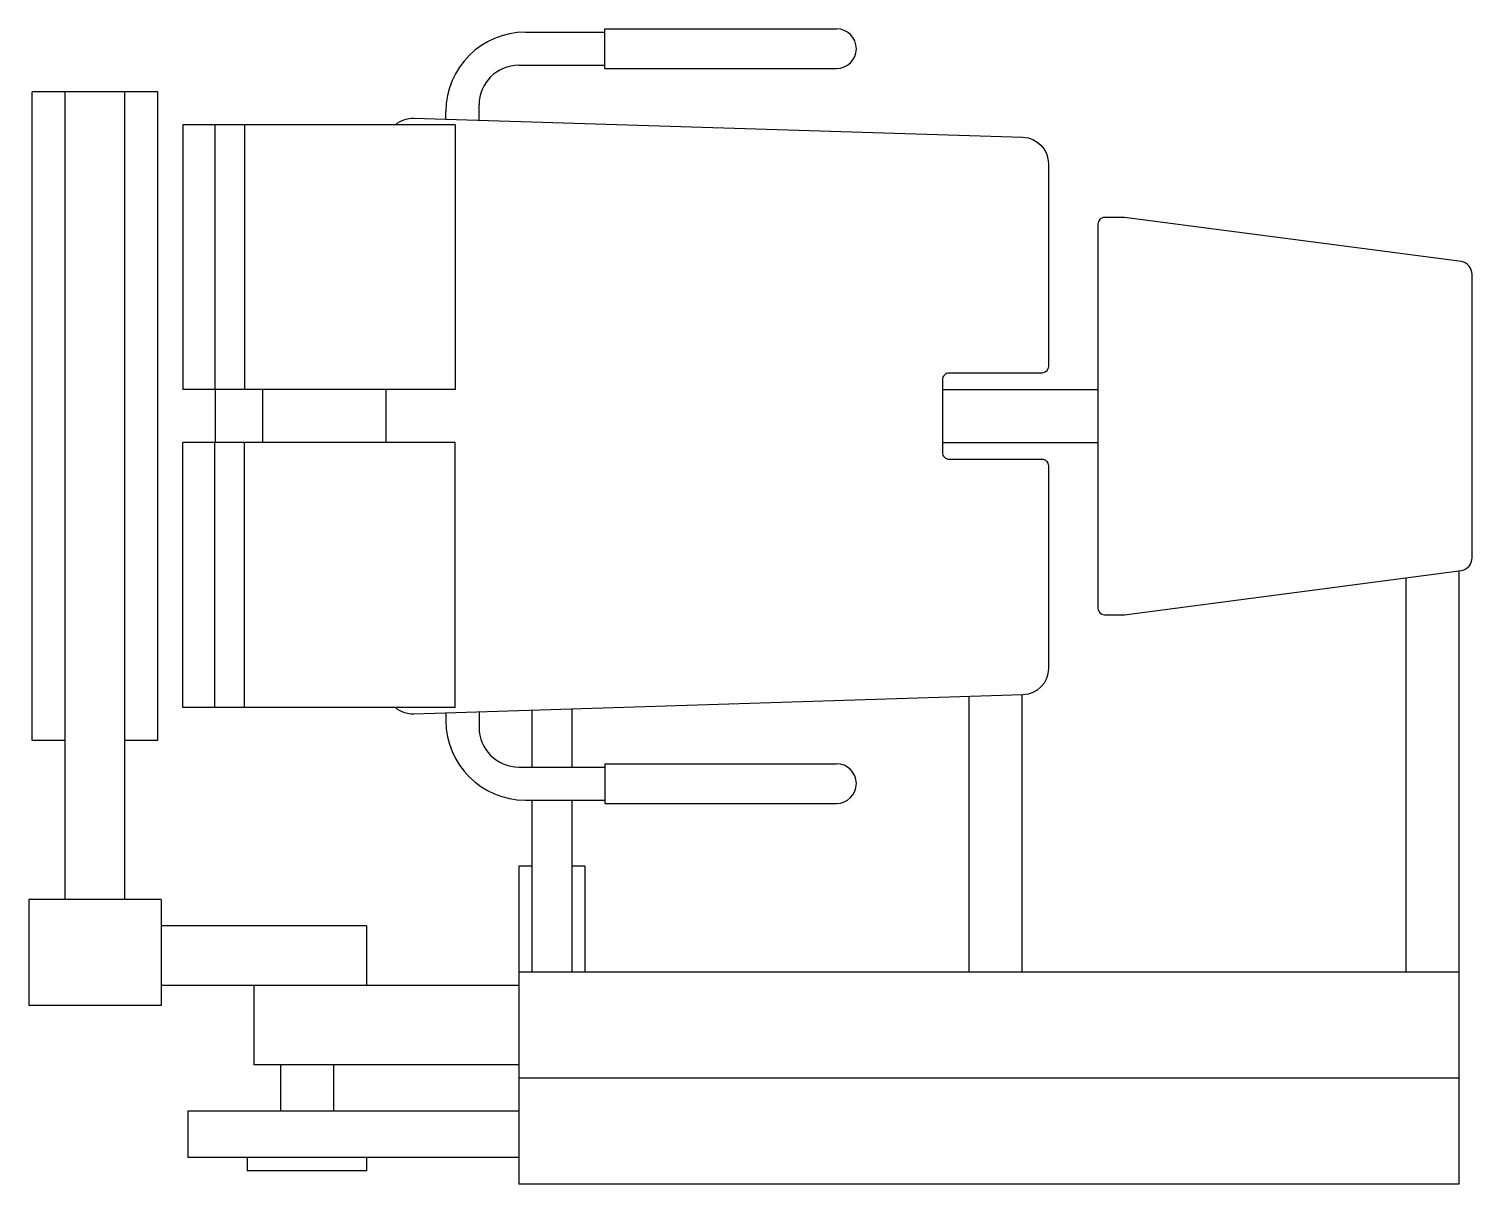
# Model space of a CAD drawing. Header units: millimetres. Extents: x 1389.46 to 1390.55, y 2703.16 to 2704.03.
import ezdxf

# ---------------------------------------------------------------- set-up
doc = ezdxf.new("R2010")
doc.units = ezdxf.units.MM
doc.header["$LTSCALE"] = 10
doc.layers.add('Equipam_fitness', color=1, linetype='Continuous')

msp = doc.modelspace()

# ---------------------------------------------------------------- linework, layer by layer
at = {"layer": 'Equipam_fitness'}
for p, q in [((1389.8996, 2704.0306), (1390.0746, 2704.0306)), ((1389.8996, 2704.0006), (1389.8996, 2704.0306)), ((1389.8396, 2704.0281), (1389.8996, 2704.0281)), ((1389.8346, 2704.0031), (1389.8996, 2704.0031)), ((1389.8996, 2704.0006), (1390.0746, 2704.0006)), ((1389.5621, 2703.9831), (1389.4671, 2703.9831)), ((1389.4671, 2703.4931), (1389.4671, 2703.9831)), ((1389.4921, 2703.3731), (1389.4921, 2703.9831)), ((1389.5371, 2703.3731), (1389.5371, 2703.9831)), ((1389.5621, 2703.4931), (1389.5621, 2703.9831)), ((1389.7796, 2703.9623), (1389.7796, 2703.9681)), ((1389.8046, 2703.9615), (1389.8046, 2703.9731)), ((1389.581, 2703.9581), (1389.581, 2703.7581)), ((1389.6051, 2703.9581), (1389.581, 2703.9581)), ((1389.6051, 2703.9581), (1389.6051, 2703.7581)), ((1389.7867, 2703.9581), (1389.6275, 2703.9581)), ((1389.6275, 2703.9581), (1389.6275, 2703.7581)), ((1389.7867, 2703.9581), (1389.7867, 2703.7581)), ((1389.6051, 2703.7581), (1389.581, 2703.7581)), ((1389.6055, 2703.7181), (1389.6055, 2703.7581)), ((1389.7867, 2703.7581), (1389.6275, 2703.7581)), ((1389.6412, 2703.7581), (1389.6412, 2703.7181)), ((1389.7346, 2703.7181), (1389.7346, 2703.7581)), ((1390.1546, 2703.7581), (1390.272, 2703.7581)), ((1389.581, 2703.5181), (1389.581, 2703.7181)), ((1389.6051, 2703.7181), (1389.581, 2703.7181)), ((1389.6051, 2703.5181), (1389.6051, 2703.7181)), ((1389.7867, 2703.7181), (1389.6275, 2703.7181)), ((1389.6275, 2703.5181), (1389.6275, 2703.7181)), ((1389.7867, 2703.5181), (1389.7867, 2703.7181)), ((1390.1546, 2703.7181), (1390.272, 2703.7181)), ((1390.5046, 2703.6159), (1390.5046, 2703.3181)), ((1390.5446, 2703.6211), (1390.5446, 2703.1581)), ((1390.2146, 2703.5275), (1390.2146, 2703.3181)), ((1389.6051, 2703.5181), (1389.581, 2703.5181)), ((1389.7867, 2703.5181), (1389.6275, 2703.5181)), ((1389.8746, 2703.5168), (1389.8746, 2703.4731)), ((1390.1746, 2703.5262), (1390.1746, 2703.3181)), ((1389.7796, 2703.5139), (1389.7796, 2703.5081)), ((1389.8046, 2703.5146), (1389.8046, 2703.5031)), ((1389.8446, 2703.5159), (1389.8446, 2703.4731)), ((1389.4921, 2703.4931), (1389.4671, 2703.4931)), ((1389.5621, 2703.4931), (1389.5371, 2703.4931)), ((1389.8346, 2703.4731), (1389.8996, 2703.4731)), ((1389.8996, 2703.4756), (1389.8996, 2703.4456)), ((1389.8996, 2703.4756), (1390.0746, 2703.4756)), ((1389.8396, 2703.4481), (1389.8996, 2703.4481)), ((1389.8446, 2703.4481), (1389.8446, 2703.3181)), ((1389.8746, 2703.4481), (1389.8746, 2703.3181)), ((1389.8996, 2703.4456), (1390.0746, 2703.4456)), ((1389.8346, 2703.3981), (1389.8346, 2703.1581)), ((1389.8446, 2703.3981), (1389.8346, 2703.3981)), ((1389.8846, 2703.3981), (1389.8746, 2703.3981)), ((1389.8846, 2703.3981), (1389.8846, 2703.3181)), ((1389.4646, 2703.3731), (1389.4646, 2703.2931)), ((1389.5646, 2703.3731), (1389.4646, 2703.3731)), ((1389.5646, 2703.3731), (1389.5646, 2703.2931)), ((1389.7196, 2703.3531), (1389.5646, 2703.3531)), ((1389.7196, 2703.3531), (1389.7196, 2703.3081)), ((1390.5446, 2703.3181), (1389.8346, 2703.3181)), ((1389.8346, 2703.3081), (1389.5646, 2703.3081)), ((1389.6346, 2703.3081), (1389.6346, 2703.2481)), ((1389.5646, 2703.2931), (1389.4646, 2703.2931)), ((1389.8346, 2703.2481), (1389.6346, 2703.2481)), ((1389.6546, 2703.2481), (1389.6546, 2703.2131)), ((1389.6946, 2703.2481), (1389.6946, 2703.2131)), ((1390.5446, 2703.2381), (1389.8346, 2703.2381)), ((1389.8346, 2703.2131), (1389.5846, 2703.2131)), ((1389.5846, 2703.2131), (1389.5846, 2703.1781)), ((1389.8346, 2703.1781), (1389.5846, 2703.1781)), ((1389.6296, 2703.1781), (1389.6296, 2703.1681)), ((1389.7196, 2703.1681), (1389.6296, 2703.1681)), ((1389.7196, 2703.1781), (1389.7196, 2703.1681)), ((1390.5446, 2703.1581), (1389.8346, 2703.1581))]:
    msp.add_line(p, q, dxfattribs=at)
msp.add_lwpolyline([(1389.7414, 2703.9581, -0.190567), (1389.7553, 2703.9631), (1390.2153, 2703.9487, -0.405093), (1390.2346, 2703.9287), (1390.2346, 2703.7756, -0.414214), (1390.2296, 2703.7706), (1390.1596, 2703.7706, 0.414214), (1390.1546, 2703.7656), (1390.1546, 2703.7106, 0.414214), (1390.1596, 2703.7056), (1390.2296, 2703.7056, -0.414214), (1390.2346, 2703.7006), (1390.2346, 2703.5475, -0.405093), (1390.2153, 2703.5275), (1389.7553, 2703.5131, -0.190567), (1389.7414, 2703.5181)], format="xyb", dxfattribs=at)
for points in [[(1389.6275, 2703.9581), (1389.6254, 2703.9581), (1389.6234, 2703.9581), (1389.6214, 2703.9581), (1389.6194, 2703.9581), (1389.6175, 2703.9581), (1389.6156, 2703.9581), (1389.6139, 2703.9581), (1389.6123, 2703.9581), (1389.6108, 2703.9581), (1389.6094, 2703.9581), (1389.6083, 2703.9581), (1389.6072, 2703.9581), (1389.6064, 2703.9581), (1389.6058, 2703.9581), (1389.6053, 2703.9581), (1389.6051, 2703.9581)], [(1389.6275, 2703.7581), (1389.6254, 2703.7581), (1389.6234, 2703.7581), (1389.6214, 2703.7581), (1389.6194, 2703.7581), (1389.6175, 2703.7581), (1389.6156, 2703.7581), (1389.6139, 2703.7581), (1389.6123, 2703.7581), (1389.6108, 2703.7581), (1389.6094, 2703.7581), (1389.6083, 2703.7581), (1389.6072, 2703.7581), (1389.6064, 2703.7581), (1389.6058, 2703.7581), (1389.6053, 2703.7581), (1389.6051, 2703.7581)], [(1389.6275, 2703.7181), (1389.6254, 2703.7181), (1389.6234, 2703.7181), (1389.6214, 2703.7181), (1389.6194, 2703.7181), (1389.6175, 2703.7181), (1389.6156, 2703.7181), (1389.6139, 2703.7181), (1389.6123, 2703.7181), (1389.6108, 2703.7181), (1389.6094, 2703.7181), (1389.6083, 2703.7181), (1389.6072, 2703.7181), (1389.6064, 2703.7181), (1389.6058, 2703.7181), (1389.6053, 2703.7181), (1389.6051, 2703.7181)], [(1389.6275, 2703.5181), (1389.6254, 2703.5181), (1389.6234, 2703.5181), (1389.6214, 2703.5181), (1389.6194, 2703.5181), (1389.6175, 2703.5181), (1389.6156, 2703.5181), (1389.6139, 2703.5181), (1389.6123, 2703.5181), (1389.6108, 2703.5181), (1389.6094, 2703.5181), (1389.6083, 2703.5181), (1389.6072, 2703.5181), (1389.6064, 2703.5181), (1389.6058, 2703.5181), (1389.6053, 2703.5181), (1389.6051, 2703.5181)]]:
    msp.add_lwpolyline(points, dxfattribs=at)
msp.add_lwpolyline([(1390.5467, 2703.8548), (1390.292, 2703.8881), (1390.277, 2703.8881, 0.414214), (1390.272, 2703.8831), (1390.272, 2703.5931, 0.414214), (1390.277, 2703.5881), (1390.292, 2703.5881), (1390.5467, 2703.6214, 0.354236), (1390.5546, 2703.6312), (1390.5546, 2703.845, 0.354236)], format="xyb", close=True, dxfattribs=at)
for centre, radius, start, end in [((1390.0746, 2704.0156), 0.015, 270, 90), ((1389.8396, 2703.9681), 0.06, 90, 180), ((1389.8346, 2703.9731), 0.03, 90, 180), ((1389.8396, 2703.5081), 0.06, 180, 270), ((1389.8346, 2703.5031), 0.03, 180, 270), ((1390.0746, 2703.4606), 0.015, 270, 90)]:
    msp.add_arc(centre, radius, start, end, dxfattribs=at)

doc.saveas('drawing.dxf')
